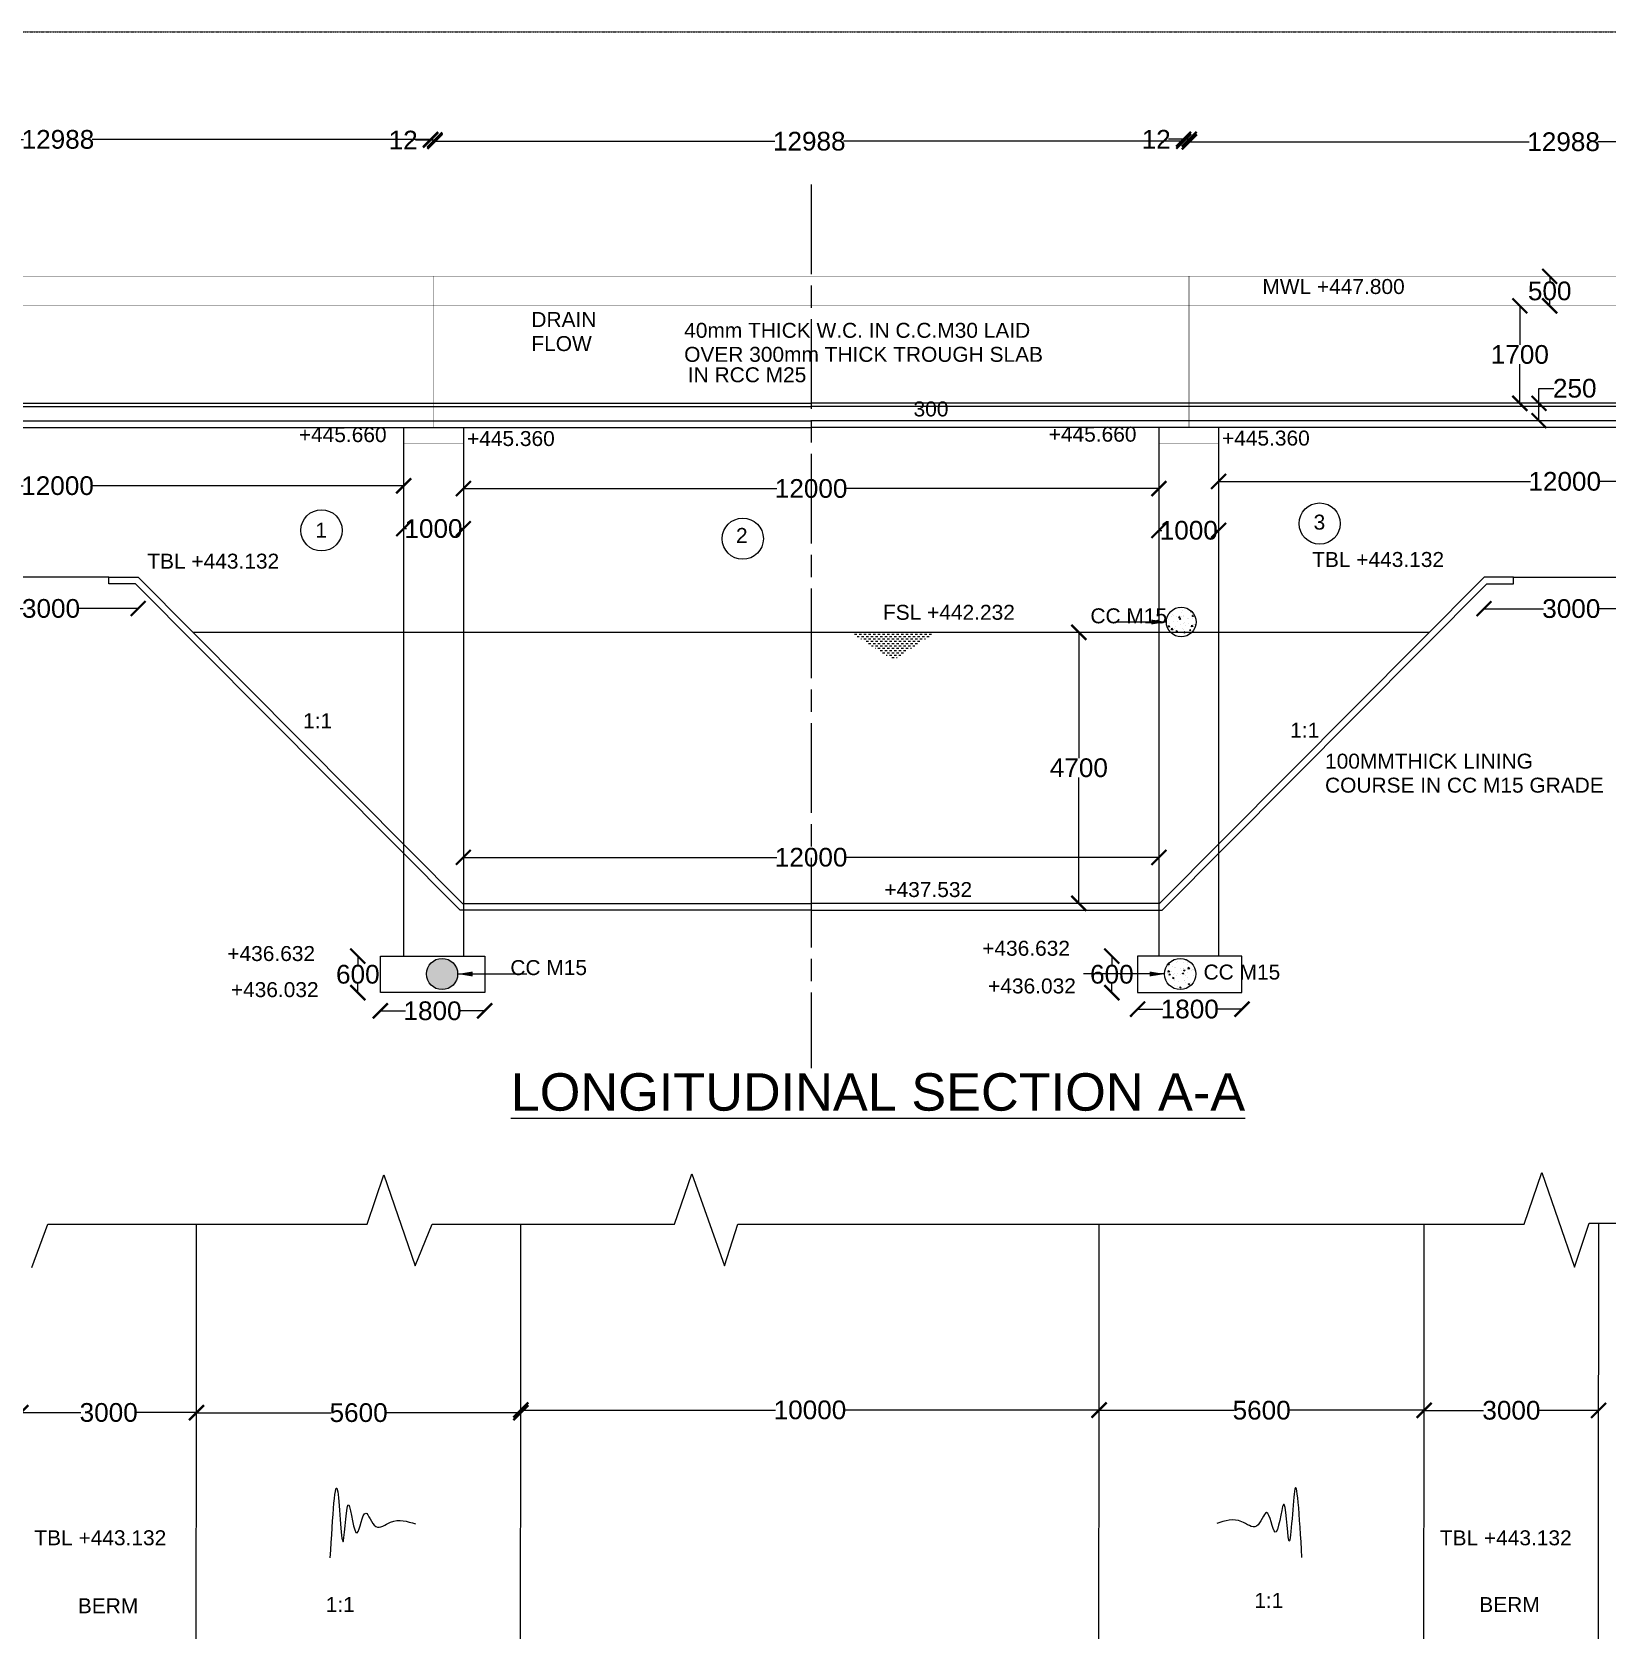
# Model space of a CAD drawing. Header units: millimetres. Extents: x 60706 to 78727, y 12317 to 23622.
# Drawn here: x 65589 to 69800, y 19351 to 23622 of the extents above; entities that cross this region are included whole.
import ezdxf

# ---------------------------------------------------------------- set-up
doc = ezdxf.new("R2010")
doc.units = ezdxf.units.MM
doc.header["$MEASUREMENT"] = 0
for name, pattern in [('ACAD_ISO03W100', [30, 12, -18]), ('ACAD_ISO08W100', [36, 24, -3, 6, -3]), ('HIDDENX2', [0.75, 0.5, -0.25])]:
    doc.linetypes.add(name, pattern=pattern)
doc.layers.add('DRAWING', color=7, linetype='Continuous')
doc.layers.get('0').off()
doc.styles.get("Standard").update_dxf_attribs({"font": 'ARIAL_1.TTF'})
doc.dimstyles.get("Standard").update_dxf_attribs({"dimtxt": 50, "dimasz": 40, "dimexe": 0.18, "dimexo": 0.0625, "dimgap": 0.09, "dimtad": 0, "dimtih": 1, "dimtoh": 1, "dimdec": 0, "dimzin": 0, "dimdsep": 46, "dimtxsty": 'Standard', "dimblk": 'ARCHTICK', "dimcen": 0.05, "dimse1": 1, "dimse2": 1, "dimadec": 0, "dimazin": 0, "dimtfac": 1, "dimtdec": 0, "dimtofl": 0, "dimtmove": 0, "dimatfit": 3, "dimfxl": 0, "dimtolj": 1, "dimtzin": 0, "dimarcsym": 0})

# ---------------------------------------------------------------- blocks, each defined once
blk = doc.blocks.new('_ArchTick')
at = {"color": 0, "linetype": 'ByBlock', "const_width": 0.15}
blk.add_lwpolyline([(-0.5, -0.5), (0.5, 0.5)], dxfattribs=at)
blk = doc.blocks.new('*D337')
at = {"layer": 'Defpoints', "color": 0}
for p in [(64731.8, 22404.1), (66582.3, 22408.9), (66582.3, 22404.1)]:
    blk.add_point(p, dxfattribs=at)
at = {"layer": 'DRAWING', "color": 0, "lineweight": -2}
for p, q in [((64731.8, 22408.9), (65565.3, 22408.9)), ((66582.3, 22408.9), (65748.8, 22408.9))]:
    blk.add_line(p, q, dxfattribs=at)
at = {"layer": 'DRAWING', "color": 0, "lineweight": -2, "xscale": 40, "yscale": 40, "zscale": 40, "rotation": 180}
blk.add_blockref('_ArchTick', (64731.8, 22408.9), dxfattribs=at)
at = {"layer": 'DRAWING', "color": 0, "lineweight": -2, "xscale": 40, "yscale": 40, "zscale": 40}
blk.add_blockref('_ArchTick', (66582.3, 22408.9), dxfattribs=at)
at = {"layer": 'DRAWING', "color": 0, "insert": (65657, 22408.9), "char_height": 50, "attachment_point": 5}
blk.add_mtext('\\A1;12000', dxfattribs=at)
blk = doc.blocks.new('*D338')
at = {"layer": 'Defpoints', "color": 0}
for p in [(65406.3, 22164.7), (65872.6, 22164.7), (65872.6, 22080.8)]:
    blk.add_point(p, dxfattribs=at)
at = {"layer": 'DRAWING', "color": 0, "lineweight": -2}
for p, q in [((65406.3, 22080.8), (65564.8, 22080.8)), ((65872.6, 22080.8), (65714.1, 22080.8))]:
    blk.add_line(p, q, dxfattribs=at)
at = {"layer": 'DRAWING', "color": 0, "lineweight": -2, "xscale": 40, "yscale": 40, "zscale": 40, "rotation": 180}
blk.add_blockref('_ArchTick', (65406.3, 22080.8), dxfattribs=at)
at = {"layer": 'DRAWING', "color": 0, "lineweight": -2, "xscale": 40, "yscale": 40, "zscale": 40}
blk.add_blockref('_ArchTick', (65872.6, 22080.8), dxfattribs=at)
at = {"layer": 'DRAWING', "color": 0, "insert": (65639.5, 22080.8), "char_height": 50, "attachment_point": 5}
blk.add_mtext('\\A1;3000', dxfattribs=at)
blk = doc.blocks.new('*D339')
at = {"layer": 'Defpoints', "color": 0}
for p in [(66582.3, 22294.3), (66741.9, 22294.3), (66741.9, 22294.3)]:
    blk.add_point(p, dxfattribs=at)
at = {"layer": 'DRAWING', "color": 0, "lineweight": -2}
for p, q in [((66582.3, 22294.3), (66589.8, 22294.3)), ((66741.9, 22294.3), (66734.4, 22294.3))]:
    blk.add_line(p, q, dxfattribs=at)
at = {"layer": 'DRAWING', "color": 0, "lineweight": -2, "xscale": 40, "yscale": 40, "zscale": 40, "rotation": 180}
blk.add_blockref('_ArchTick', (66582.3, 22294.3), dxfattribs=at)
at = {"layer": 'DRAWING', "color": 0, "lineweight": -2, "xscale": 40, "yscale": 40, "zscale": 40}
blk.add_blockref('_ArchTick', (66741.9, 22294.3), dxfattribs=at)
at = {"layer": 'DRAWING', "color": 0, "insert": (66662.1, 22294.3), "char_height": 50, "attachment_point": 5}
blk.add_mtext('\\A1;1000', dxfattribs=at)
blk = doc.blocks.new('*D340')
at = {"layer": 'Defpoints', "color": 0}
for p in [(66520, 21054.2), (66799, 21054.2), (66799, 21005.4)]:
    blk.add_point(p, dxfattribs=at)
at = {"layer": 'DRAWING', "color": 0, "lineweight": -2}
for p, q in [((66520, 21005.4), (66587.2, 21005.4)), ((66799, 21005.4), (66731.8, 21005.4))]:
    blk.add_line(p, q, dxfattribs=at)
at = {"layer": 'DRAWING', "color": 0, "lineweight": -2, "xscale": 40, "yscale": 40, "zscale": 40, "rotation": 180}
blk.add_blockref('_ArchTick', (66520, 21005.4), dxfattribs=at)
at = {"layer": 'DRAWING', "color": 0, "lineweight": -2, "xscale": 40, "yscale": 40, "zscale": 40}
blk.add_blockref('_ArchTick', (66799, 21005.4), dxfattribs=at)
at = {"layer": 'DRAWING', "color": 0, "insert": (66659.5, 21005.4), "char_height": 50, "attachment_point": 5}
blk.add_mtext('\\A1;1800', dxfattribs=at)
blk = doc.blocks.new('*D341')
at = {"layer": 'Defpoints', "color": 0}
for p in [(66459.8, 21151.8), (66520, 21151.8), (66520, 21054.2)]:
    blk.add_point(p, dxfattribs=at)
at = {"layer": 'DRAWING', "color": 0, "lineweight": -2}
for p, q in [((66459.8, 21151.8), (66459.8, 21128.6)), ((66459.8, 21054.2), (66459.8, 21077.4))]:
    blk.add_line(p, q, dxfattribs=at)
at = {"layer": 'DRAWING', "color": 0, "lineweight": -2, "xscale": 40, "yscale": 40, "zscale": 40}
for p, rotation in [((66459.8, 21151.8), 90), ((66459.8, 21054.2), 270)]:
    blk.add_blockref('_ArchTick', p, dxfattribs=dict(at, rotation=rotation))
at = {"layer": 'DRAWING', "color": 0, "insert": (66459.8, 21103), "char_height": 50, "attachment_point": 5}
blk.add_mtext('\\A1;600', dxfattribs=at)
blk = doc.blocks.new('*D342')
at = {"layer": 'Defpoints', "color": 0}
for p in [(66741.9, 21406.3), (68601.6, 21415.8), (68601.6, 21406.3)]:
    blk.add_point(p, dxfattribs=at)
at = {"layer": 'DRAWING', "color": 0, "lineweight": -2}
for p, q in [((66741.9, 21415.8), (67580, 21415.8)), ((68601.6, 21415.8), (67763.5, 21415.8))]:
    blk.add_line(p, q, dxfattribs=at)
at = {"layer": 'DRAWING', "color": 0, "lineweight": -2, "xscale": 40, "yscale": 40, "zscale": 40, "rotation": 180}
blk.add_blockref('_ArchTick', (66741.9, 21415.8), dxfattribs=at)
at = {"layer": 'DRAWING', "color": 0, "lineweight": -2, "xscale": 40, "yscale": 40, "zscale": 40}
blk.add_blockref('_ArchTick', (68601.6, 21415.8), dxfattribs=at)
at = {"layer": 'DRAWING', "color": 0, "insert": (67671.7, 21415.8), "char_height": 50, "attachment_point": 5}
blk.add_mtext('\\A1;12000', dxfattribs=at)
blk = doc.blocks.new('*D343')
at = {"layer": 'Defpoints', "color": 0}
for p in [(68385.1, 22017.2), (68385.1, 21292.8), (68387.5, 21292.8)]:
    blk.add_point(p, dxfattribs=at)
at = {"layer": 'DRAWING', "color": 0, "lineweight": -2}
for p, q in [((68387.5, 22017.2), (68387.5, 21680.7)), ((68387.5, 21292.8), (68387.5, 21629.4))]:
    blk.add_line(p, q, dxfattribs=at)
at = {"layer": 'DRAWING', "color": 0, "lineweight": -2, "xscale": 40, "yscale": 40, "zscale": 40}
for p, rotation in [((68387.5, 22017.2), 90), ((68387.5, 21292.8), 270)]:
    blk.add_blockref('_ArchTick', p, dxfattribs=dict(at, rotation=rotation))
at = {"layer": 'DRAWING', "color": 0, "insert": (68387.5, 21655), "char_height": 50, "attachment_point": 5}
blk.add_mtext('\\A1;4700', dxfattribs=at)
blk = doc.blocks.new('*D344')
at = {"layer": 'Defpoints', "color": 0}
for p in [(68475.7, 21151.8), (68544.5, 21151.8), (68544.5, 21054.2)]:
    blk.add_point(p, dxfattribs=at)
at = {"layer": 'DRAWING', "color": 0, "lineweight": -2}
for p, q in [((68475.7, 21151.8), (68475.7, 21128.6)), ((68475.7, 21054.2), (68475.7, 21077.4))]:
    blk.add_line(p, q, dxfattribs=at)
at = {"layer": 'DRAWING', "color": 0, "lineweight": -2, "xscale": 40, "yscale": 40, "zscale": 40}
for p, rotation in [((68475.7, 21151.8), 90), ((68475.7, 21054.2), 270)]:
    blk.add_blockref('_ArchTick', p, dxfattribs=dict(at, rotation=rotation))
at = {"layer": 'DRAWING', "color": 0, "insert": (68475.7, 21103), "char_height": 50, "attachment_point": 5}
blk.add_mtext('\\A1;600', dxfattribs=at)
blk = doc.blocks.new('*D345')
at = {"layer": 'Defpoints', "color": 0}
for p in [(68544.5, 21054.2), (68823.5, 21054.2), (68823.5, 21010)]:
    blk.add_point(p, dxfattribs=at)
at = {"layer": 'DRAWING', "color": 0, "lineweight": -2}
for p, q in [((68544.5, 21010), (68611.7, 21010)), ((68823.5, 21010), (68756.3, 21010))]:
    blk.add_line(p, q, dxfattribs=at)
at = {"layer": 'DRAWING', "color": 0, "lineweight": -2, "xscale": 40, "yscale": 40, "zscale": 40, "rotation": 180}
blk.add_blockref('_ArchTick', (68544.5, 21010), dxfattribs=at)
at = {"layer": 'DRAWING', "color": 0, "lineweight": -2, "xscale": 40, "yscale": 40, "zscale": 40}
blk.add_blockref('_ArchTick', (68823.5, 21010), dxfattribs=at)
at = {"layer": 'DRAWING', "color": 0, "insert": (68684, 21010), "char_height": 50, "attachment_point": 5}
blk.add_mtext('\\A1;1800', dxfattribs=at)
blk = doc.blocks.new('*D346')
at = {"layer": 'Defpoints', "color": 0}
for p in [(66741.9, 22405.8), (68601.6, 22405.8), (68601.6, 22401.4)]:
    blk.add_point(p, dxfattribs=at)
at = {"layer": 'DRAWING', "color": 0, "lineweight": -2}
for p, q in [((66741.9, 22401.4), (67580, 22401.4)), ((68601.6, 22401.4), (67763.5, 22401.4))]:
    blk.add_line(p, q, dxfattribs=at)
at = {"layer": 'DRAWING', "color": 0, "lineweight": -2, "xscale": 40, "yscale": 40, "zscale": 40, "rotation": 180}
blk.add_blockref('_ArchTick', (66741.9, 22401.4), dxfattribs=at)
at = {"layer": 'DRAWING', "color": 0, "lineweight": -2, "xscale": 40, "yscale": 40, "zscale": 40}
blk.add_blockref('_ArchTick', (68601.6, 22401.4), dxfattribs=at)
at = {"layer": 'DRAWING', "color": 0, "insert": (67671.7, 22401.4), "char_height": 50, "attachment_point": 5}
blk.add_mtext('\\A1;12000', dxfattribs=at)
blk = doc.blocks.new('*D347')
at = {"layer": 'Defpoints', "color": 0}
for p in [(68601.6, 22289.7), (68761.2, 22289.7), (68761.2, 22289.7)]:
    blk.add_point(p, dxfattribs=at)
at = {"layer": 'DRAWING', "color": 0, "lineweight": -2}
for p, q in [((68601.6, 22289.7), (68609.1, 22289.7)), ((68761.2, 22289.7), (68753.7, 22289.7))]:
    blk.add_line(p, q, dxfattribs=at)
at = {"layer": 'DRAWING', "color": 0, "lineweight": -2, "xscale": 40, "yscale": 40, "zscale": 40, "rotation": 180}
blk.add_blockref('_ArchTick', (68601.6, 22289.7), dxfattribs=at)
at = {"layer": 'DRAWING', "color": 0, "lineweight": -2, "xscale": 40, "yscale": 40, "zscale": 40}
blk.add_blockref('_ArchTick', (68761.2, 22289.7), dxfattribs=at)
at = {"layer": 'DRAWING', "color": 0, "insert": (68681.4, 22289.7), "char_height": 50, "attachment_point": 5}
blk.add_mtext('\\A1;1000', dxfattribs=at)
blk = doc.blocks.new('*D348')
at = {"layer": 'Defpoints', "color": 0}
for p in [(68761.2, 22412.3), (70611.6, 22420.5), (70611.6, 22412.3)]:
    blk.add_point(p, dxfattribs=at)
at = {"layer": 'DRAWING', "color": 0, "lineweight": -2}
for p, q in [((68761.2, 22420.5), (69594.7, 22420.5)), ((70611.6, 22420.5), (69778.2, 22420.5))]:
    blk.add_line(p, q, dxfattribs=at)
at = {"layer": 'DRAWING', "color": 0, "lineweight": -2, "xscale": 40, "yscale": 40, "zscale": 40, "rotation": 180}
blk.add_blockref('_ArchTick', (68761.2, 22420.5), dxfattribs=at)
at = {"layer": 'DRAWING', "color": 0, "lineweight": -2, "xscale": 40, "yscale": 40, "zscale": 40}
blk.add_blockref('_ArchTick', (70611.6, 22420.5), dxfattribs=at)
at = {"layer": 'DRAWING', "color": 0, "insert": (69686.4, 22420.5), "char_height": 50, "attachment_point": 5}
blk.add_mtext('\\A1;12000', dxfattribs=at)
blk = doc.blocks.new('*D349')
at = {"layer": 'Defpoints', "color": 0}
for p in [(69470.8, 22164.7), (69937.2, 22164.7), (69937.2, 22080.4)]:
    blk.add_point(p, dxfattribs=at)
at = {"layer": 'DRAWING', "color": 0, "lineweight": -2}
for p, q in [((69470.8, 22080.4), (69629.4, 22080.4)), ((69937.2, 22080.4), (69778.7, 22080.4))]:
    blk.add_line(p, q, dxfattribs=at)
at = {"layer": 'DRAWING', "color": 0, "lineweight": -2, "xscale": 40, "yscale": 40, "zscale": 40, "rotation": 180}
blk.add_blockref('_ArchTick', (69470.8, 22080.4), dxfattribs=at)
at = {"layer": 'DRAWING', "color": 0, "lineweight": -2, "xscale": 40, "yscale": 40, "zscale": 40}
blk.add_blockref('_ArchTick', (69937.2, 22080.4), dxfattribs=at)
at = {"layer": 'DRAWING', "color": 0, "insert": (69704, 22080.4), "char_height": 50, "attachment_point": 5}
blk.add_mtext('\\A1;3000', dxfattribs=at)
blk = doc.blocks.new('*D350')
at = {"layer": 'Defpoints', "color": 0}
for p in [(69617.7, 22629.3), (69617.7, 22629.3), (69617.7, 22582.9)]:
    blk.add_point(p, dxfattribs=at)
at = {"layer": 'DRAWING', "color": 0, "lineweight": -2}
for p, q in [((69617.7, 22629.3), (69617.7, 22669.3)), ((69617.7, 22669.3), (69657.7, 22669.3)), ((69617.7, 22582.9), (69617.7, 22629.3))]:
    blk.add_line(p, q, dxfattribs=at)
at = {"layer": 'DRAWING', "color": 0, "lineweight": -2, "xscale": 40, "yscale": 40, "zscale": 40}
for p, rotation in [((69617.7, 22629.3), 90), ((69617.7, 22582.9), 270)]:
    blk.add_blockref('_ArchTick', p, dxfattribs=dict(at, rotation=rotation))
at = {"layer": 'DRAWING', "color": 0, "insert": (69713.3, 22669.3), "char_height": 50, "attachment_point": 5}
blk.add_mtext('\\A1;250', dxfattribs=at)
blk = doc.blocks.new('*D351')
at = {"layer": 'Defpoints', "color": 0}
for p in [(69566.5, 22889.9), (69575.6, 22889.9), (69584.7, 22629.3)]:
    blk.add_point(p, dxfattribs=at)
at = {"layer": 'DRAWING', "color": 0, "lineweight": -2}
for p, q in [((69566.5, 22889.9), (69566.5, 22785.2)), ((69566.5, 22629.3), (69566.5, 22734))]:
    blk.add_line(p, q, dxfattribs=at)
at = {"layer": 'DRAWING', "color": 0, "lineweight": -2, "xscale": 40, "yscale": 40, "zscale": 40}
for p, rotation in [((69566.5, 22889.9), 90), ((69566.5, 22629.3), 270)]:
    blk.add_blockref('_ArchTick', p, dxfattribs=dict(at, rotation=rotation))
at = {"layer": 'DRAWING', "color": 0, "insert": (69566.5, 22759.6), "char_height": 50, "attachment_point": 5}
blk.add_mtext('\\A1;1700', dxfattribs=at)
blk = doc.blocks.new('*D352')
at = {"layer": 'Defpoints', "color": 0}
for p in [(69575.6, 22968.8), (69646.3, 22968.8), (69575.6, 22889.9)]:
    blk.add_point(p, dxfattribs=at)
at = {"layer": 'DRAWING', "color": 0, "lineweight": -2}
for p, q in [((69646.3, 22968.8), (69646.3, 22955)), ((69646.3, 22889.9), (69646.3, 22903.7))]:
    blk.add_line(p, q, dxfattribs=at)
at = {"layer": 'DRAWING', "color": 0, "lineweight": -2, "xscale": 40, "yscale": 40, "zscale": 40}
for p, rotation in [((69646.3, 22968.8), 90), ((69646.3, 22889.9), 270)]:
    blk.add_blockref('_ArchTick', p, dxfattribs=dict(at, rotation=rotation))
at = {"layer": 'DRAWING', "color": 0, "insert": (69646.3, 22929.4), "char_height": 50, "attachment_point": 5}
blk.add_mtext('\\A1;500', dxfattribs=at)
blk = doc.blocks.new('*D372')
at = {"layer": 'Defpoints', "color": 0}
for p in [(68682.7, 23334.4), (68682.7, 23328.2), (70684.2, 23334.4)]:
    blk.add_point(p, dxfattribs=at)
at = {"layer": 'DRAWING', "color": 0, "lineweight": -2}
for p, q in [((68682.7, 23328.2), (69591.6, 23328.2)), ((70684.2, 23328.2), (69775.3, 23328.2))]:
    blk.add_line(p, q, dxfattribs=at)
at = {"layer": 'DRAWING', "color": 0, "lineweight": -2, "xscale": 40, "yscale": 40, "zscale": 40, "rotation": 180}
blk.add_blockref('_ArchTick', (68682.7, 23328.2), dxfattribs=at)
at = {"layer": 'DRAWING', "color": 0, "lineweight": -2, "xscale": 40, "yscale": 40, "zscale": 40}
blk.add_blockref('_ArchTick', (70684.2, 23328.2), dxfattribs=at)
at = {"layer": 'DRAWING', "color": 0, "insert": (69683.4, 23328.2), "char_height": 50, "attachment_point": 5}
blk.add_mtext('\\A1;12988', dxfattribs=at)
blk = doc.blocks.new('*D373')
at = {"layer": 'Defpoints', "color": 0}
for p in [(68667.6, 23335), (68667.6, 23334.4), (68682.7, 23334.4)]:
    blk.add_point(p, dxfattribs=at)
at = {"layer": 'DRAWING', "color": 0, "lineweight": -2}
for p, q in [((68667.6, 23335), (68627.6, 23335)), ((68682.7, 23335), (68667.6, 23335))]:
    blk.add_line(p, q, dxfattribs=at)
at = {"layer": 'DRAWING', "color": 0, "lineweight": -2, "xscale": 40, "yscale": 40, "zscale": 40, "rotation": 180}
blk.add_blockref('_ArchTick', (68667.6, 23335), dxfattribs=at)
at = {"layer": 'DRAWING', "color": 0, "lineweight": -2, "xscale": 40, "yscale": 40, "zscale": 40}
blk.add_blockref('_ArchTick', (68682.7, 23335), dxfattribs=at)
at = {"layer": 'DRAWING', "color": 0, "insert": (68594.3, 23335), "char_height": 50, "attachment_point": 5}
blk.add_mtext('\\A1;12', dxfattribs=at)
blk = doc.blocks.new('*D374')
at = {"layer": 'Defpoints', "color": 0}
for p in [(66665.7, 23334.4), (66665.7, 23329.6), (68667.6, 23334.4)]:
    blk.add_point(p, dxfattribs=at)
at = {"layer": 'DRAWING', "color": 0, "lineweight": -2}
for p, q in [((66665.7, 23329.6), (67574.8, 23329.6)), ((68667.6, 23329.6), (67758.5, 23329.6))]:
    blk.add_line(p, q, dxfattribs=at)
at = {"layer": 'DRAWING', "color": 0, "lineweight": -2, "xscale": 40, "yscale": 40, "zscale": 40, "rotation": 180}
blk.add_blockref('_ArchTick', (66665.7, 23329.6), dxfattribs=at)
at = {"layer": 'DRAWING', "color": 0, "lineweight": -2, "xscale": 40, "yscale": 40, "zscale": 40}
blk.add_blockref('_ArchTick', (68667.6, 23329.6), dxfattribs=at)
at = {"layer": 'DRAWING', "color": 0, "insert": (67666.7, 23329.6), "char_height": 50, "attachment_point": 5}
blk.add_mtext('\\A1;12988', dxfattribs=at)
blk = doc.blocks.new('*D375')
at = {"layer": 'Defpoints', "color": 0}
for p in [(66654.2, 23332.9), (66654.2, 23329.6), (66665.7, 23329.6)]:
    blk.add_point(p, dxfattribs=at)
at = {"layer": 'DRAWING', "color": 0, "lineweight": -2}
for p, q in [((66654.2, 23332.9), (66614.2, 23332.9)), ((66665.7, 23332.9), (66654.2, 23332.9))]:
    blk.add_line(p, q, dxfattribs=at)
at = {"layer": 'DRAWING', "color": 0, "lineweight": -2, "xscale": 40, "yscale": 40, "zscale": 40, "rotation": 180}
blk.add_blockref('_ArchTick', (66654.2, 23332.9), dxfattribs=at)
at = {"layer": 'DRAWING', "color": 0, "lineweight": -2, "xscale": 40, "yscale": 40, "zscale": 40}
blk.add_blockref('_ArchTick', (66665.7, 23332.9), dxfattribs=at)
at = {"layer": 'DRAWING', "color": 0, "insert": (66581, 23332.9), "char_height": 50, "attachment_point": 5}
blk.add_mtext('\\A1;12', dxfattribs=at)
blk = doc.blocks.new('*D376')
at = {"layer": 'Defpoints', "color": 0}
for p in [(64661.8, 23334.5), (64661.8, 23329.5), (66654.2, 23332.9)]:
    blk.add_point(p, dxfattribs=at)
at = {"layer": 'DRAWING', "color": 0, "lineweight": -2}
for p, q in [((64661.8, 23334.5), (65566.2, 23334.5)), ((66654.2, 23334.5), (65749.9, 23334.5))]:
    blk.add_line(p, q, dxfattribs=at)
at = {"layer": 'DRAWING', "color": 0, "lineweight": -2, "xscale": 40, "yscale": 40, "zscale": 40, "rotation": 180}
blk.add_blockref('_ArchTick', (64661.8, 23334.5), dxfattribs=at)
at = {"layer": 'DRAWING', "color": 0, "lineweight": -2, "xscale": 40, "yscale": 40, "zscale": 40}
blk.add_blockref('_ArchTick', (66654.2, 23334.5), dxfattribs=at)
at = {"layer": 'DRAWING', "color": 0, "insert": (65658, 23334.5), "char_height": 50, "attachment_point": 5}
blk.add_mtext('\\A1;12988', dxfattribs=at)
blk = doc.blocks.new('*D380')
at = {"layer": 'Defpoints', "color": 0}
for p in [(65559.1, 19932.1), (66028.2, 19931.8), (66028.2, 19931.8)]:
    blk.add_point(p, dxfattribs=at)
at = {"layer": 'DRAWING', "color": 0, "lineweight": -2}
for p, q in [((65559.1, 19931.8), (65719, 19931.8)), ((66028.2, 19931.8), (65868.3, 19931.8))]:
    blk.add_line(p, q, dxfattribs=at)
at = {"layer": 'DRAWING', "color": 0, "lineweight": -2, "xscale": 40, "yscale": 40, "zscale": 40, "rotation": 180}
blk.add_blockref('_ArchTick', (65559.1, 19931.8), dxfattribs=at)
at = {"layer": 'DRAWING', "color": 0, "lineweight": -2, "xscale": 40, "yscale": 40, "zscale": 40}
blk.add_blockref('_ArchTick', (66028.2, 19931.8), dxfattribs=at)
at = {"layer": 'DRAWING', "color": 0, "insert": (65793.7, 19931.8), "char_height": 50, "attachment_point": 5}
blk.add_mtext('\\A1;3000', dxfattribs=at)
blk = doc.blocks.new('*D381')
at = {"layer": 'Defpoints', "color": 0}
for p in [(66028.2, 19931.8), (66895.5, 19931.3), (66895.5, 19931.3)]:
    blk.add_point(p, dxfattribs=at)
at = {"layer": 'DRAWING', "color": 0, "lineweight": -2}
for p, q in [((66028.2, 19931.3), (66387.2, 19931.3)), ((66895.5, 19931.3), (66536.5, 19931.3))]:
    blk.add_line(p, q, dxfattribs=at)
at = {"layer": 'DRAWING', "color": 0, "lineweight": -2, "xscale": 40, "yscale": 40, "zscale": 40, "rotation": 180}
blk.add_blockref('_ArchTick', (66028.2, 19931.3), dxfattribs=at)
at = {"layer": 'DRAWING', "color": 0, "lineweight": -2, "xscale": 40, "yscale": 40, "zscale": 40}
blk.add_blockref('_ArchTick', (66895.5, 19931.3), dxfattribs=at)
at = {"layer": 'DRAWING', "color": 0, "insert": (66461.9, 19931.3), "char_height": 50, "attachment_point": 5}
blk.add_mtext('\\A1;5600', dxfattribs=at)
blk = doc.blocks.new('*D382')
at = {"layer": 'Defpoints', "color": 0}
for p in [(66895.5, 19931.3), (68441.6, 19938.6), (68441.6, 19930.4)]:
    blk.add_point(p, dxfattribs=at)
at = {"layer": 'DRAWING', "color": 0, "lineweight": -2}
for p, q in [((66895.5, 19938.6), (67576.8, 19938.6)), ((68441.6, 19938.6), (67760.3, 19938.6))]:
    blk.add_line(p, q, dxfattribs=at)
at = {"layer": 'DRAWING', "color": 0, "lineweight": -2, "xscale": 40, "yscale": 40, "zscale": 40, "rotation": 180}
blk.add_blockref('_ArchTick', (66895.5, 19938.6), dxfattribs=at)
at = {"layer": 'DRAWING', "color": 0, "lineweight": -2, "xscale": 40, "yscale": 40, "zscale": 40}
blk.add_blockref('_ArchTick', (68441.6, 19938.6), dxfattribs=at)
at = {"layer": 'DRAWING', "color": 0, "insert": (67668.6, 19938.6), "char_height": 50, "attachment_point": 5}
blk.add_mtext('\\A1;10000', dxfattribs=at)
blk = doc.blocks.new('*D383')
at = {"layer": 'Defpoints', "color": 0}
for p in [(68441.6, 19938.3), (69310.8, 19937.8), (69310.8, 19937.8)]:
    blk.add_point(p, dxfattribs=at)
at = {"layer": 'DRAWING', "color": 0, "lineweight": -2}
for p, q in [((68441.6, 19937.8), (68801.5, 19937.8)), ((69310.8, 19937.8), (68950.9, 19937.8))]:
    blk.add_line(p, q, dxfattribs=at)
at = {"layer": 'DRAWING', "color": 0, "lineweight": -2, "xscale": 40, "yscale": 40, "zscale": 40, "rotation": 180}
blk.add_blockref('_ArchTick', (68441.6, 19937.8), dxfattribs=at)
at = {"layer": 'DRAWING', "color": 0, "lineweight": -2, "xscale": 40, "yscale": 40, "zscale": 40}
blk.add_blockref('_ArchTick', (69310.8, 19937.8), dxfattribs=at)
at = {"layer": 'DRAWING', "color": 0, "insert": (68876.2, 19937.8), "char_height": 50, "attachment_point": 5}
blk.add_mtext('\\A1;5600', dxfattribs=at)
blk = doc.blocks.new('*D384')
at = {"layer": 'Defpoints', "color": 0}
for p in [(69310.8, 19937.8), (69777, 19937.6), (69777, 19937.6)]:
    blk.add_point(p, dxfattribs=at)
at = {"layer": 'DRAWING', "color": 0, "lineweight": -2}
for p, q in [((69310.8, 19937.6), (69469.3, 19937.6)), ((69777, 19937.6), (69618.6, 19937.6))]:
    blk.add_line(p, q, dxfattribs=at)
at = {"layer": 'DRAWING', "color": 0, "lineweight": -2, "xscale": 40, "yscale": 40, "zscale": 40, "rotation": 180}
blk.add_blockref('_ArchTick', (69310.8, 19937.6), dxfattribs=at)
at = {"layer": 'DRAWING', "color": 0, "lineweight": -2, "xscale": 40, "yscale": 40, "zscale": 40}
blk.add_blockref('_ArchTick', (69777, 19937.6), dxfattribs=at)
at = {"layer": 'DRAWING', "color": 0, "insert": (69543.9, 19937.6), "char_height": 50, "attachment_point": 5}
blk.add_mtext('\\A1;3000', dxfattribs=at)

msp = doc.modelspace()

# ---------------------------------------------------------------- hatches: boundary and pattern name
at = {"layer": 'DRAWING'}
h = msp.add_hatch(dxfattribs=at)
h.set_pattern_fill('AR-CONC', color=256, scale=5, style=0)
h.set_pattern_definition([(50, (0, 0), (35.863009, -3.137607), [3.75, -41.25]), (355, (0, 0), (-6.937567, 37.609607), [3, -33]), (100.4514, (2.99, -0.26), (28.925469, 34.471977), [3.18701, -35.057106]), (46.1842, (0, 10), (53.362052, -8.27595), [5.625, -61.875]), (96.6356, (4.447, 9.31), (46.733135, 48.705894), [4.780514, -52.58565]), (351.1842, (0, 10), (46.733097, 48.70593), [4.5, -49.5]), (21, (5, 7.5), (29.845353, -20.130945), [3.75, -41.25]), (326, (5, 7.5), (12.165767, 36.257502), [3, -33]), (71.4514, (7.487, 5.822), (42.011131, 16.126525), [3.18701, -35.057106]), (37.5, (0, 0), (0.6079928, 16.6446927), [0, -32.6, 0, -33.5, 0, -33.125]), (7.5, (0, 0), (13.153477, 19.7205856), [0, -19.1, 0, -31.85, 0, -12.625]), (327.5, (-11.15, 0), (26.6911218, -1.1277436), [0, -12.5, 0, -39, 0, -51.75]), (317.5, (-16.15, 0), (29.1593085, 5.005249), [0, -16.25, 0, -25.9, 0, -36.75])])
h.paths.add_polyline_path([(64592.9, 22405.2, 1), (64692.4, 22405.2, 1)])
h.paths.add_polyline_path([(64636.9, 22014.3, 1), (64557.5, 22014.3, 1)])
h.paths.add_polyline_path([(66726.6, 21104, 1), (66643.3, 21104, 1)])
h = msp.add_hatch(dxfattribs=at)
h.set_pattern_fill('DASH', color=256, scale=50, style=0)
h.paths.add_polyline_path([(68004.1, 22017.3), (67777.6, 22017.3), (67886, 21947.4), (67897.8, 21947.4)])

# ---------------------------------------------------------------- linework, layer by layer
for p, q in [((68625.9, 22051.8), (68625.9, 22051.8)), ((68630, 22042), (68630, 22042)), ((68636.4, 22058.5), (68636.4, 22058.5)), ((68637, 22065.7), (68637, 22065.7)), ((68640.3, 22078.4), (68640.3, 22078.4)), ((68640.9, 22061.8), (68640.9, 22061.8)), ((68641.5, 22045.1), (68641.5, 22045.1)), ((68646.6, 22081.3), (68645.1, 22081.1)), ((68646.6, 22081.3), (68646.3, 22081.6)), ((68649.1, 22059.5), (68649.1, 22059.5)), ((68650.1, 22046), (68650.1, 22046)), ((68652.6, 22053), (68652.6, 22053)), ((68655.2, 22056.4), (68655.8, 22059.5)), ((68658.2, 22056.7), (68655.2, 22056.4)), ((68655.3, 22081.3), (68655.3, 22081.3)), ((68658.2, 22056.7), (68655.8, 22059.5)), ((68655.9, 22063.2), (68655.9, 22063.2)), ((68660.5, 22053.1), (68657, 22054.5)), ((68658, 22051.4), (68657, 22054.4)), ((68660.5, 22053.1), (68658.1, 22051.4)), ((68661.1, 22070.5), (68661.1, 22070.5)), ((68663.1, 22059.7), (68663.1, 22059.7)), ((68665.9, 22074.9), (68665.9, 22074.9)), ((68666.5, 22058.3), (68666.5, 22058.3)), ((68667.1, 22041.6), (68667.1, 22041.6)), ((68668.4, 22061.5), (68668.4, 22061.5)), ((68669.1, 22043.5), (68669.1, 22043.5)), ((68678.3, 22054.5), (68678.3, 22054.5)), ((68679.3, 22054.1), (68679.3, 22054.1)), ((68681.6, 22041.8), (68681.6, 22041.8)), ((68687.7, 22074.3), (68686.9, 22074.6)), ((68687.9, 22071.5), (68686.9, 22074.5)), ((68689.4, 22072.6), (68687.9, 22071.6)), ((68689.8, 22060.8), (68689.8, 22060.8)), ((68690.3, 22065.5), (68690.3, 22065.5)), ((68691.1, 22059.5), (68691.7, 22062.6)), ((68694.1, 22059.8), (68691.1, 22059.6)), ((68694.1, 22059.8), (68691.7, 22062.7)), ((68692.5, 22054.5), (68692.5, 22054.5)), ((68630.7, 22033), (68627.2, 22034.3)), ((68628.2, 22031.3), (68627.2, 22034.3)), ((68630.7, 22033), (68628.2, 22031.3)), ((68631.7, 22030.4), (68631.7, 22030.4)), ((68635.5, 22023.6), (68636, 22028.4)), ((68639.9, 22024.3), (68635.5, 22023.7)), ((68639.9, 22024.3), (68636, 22028.4)), ((68642.1, 22028.5), (68642.1, 22028.5)), ((68642.7, 22011.9), (68642.7, 22011.9)), ((68644.9, 22010.7), (68644.9, 22010.7)), ((68646.4, 22033.1), (68646.4, 22033.1)), ((68648.3, 22018.8), (68648.9, 22021.9)), ((68651.3, 22019.1), (68648.3, 22018.8)), ((68651.3, 22019.1), (68648.9, 22021.9)), ((68656.1, 22007.6), (68656.1, 22007.6)), ((68659.2, 22037), (68659.2, 22037)), ((68661.3, 22007.2), (68661.3, 22007.2)), ((68663.3, 22026.2), (68663.3, 22026.2)), ((68667.7, 22025), (68667.7, 22025)), ((68668.4, 22008.3), (68668.4, 22008.3)), ((68672.7, 22016.9), (68669.2, 22018.2)), ((68670.2, 22015.1), (68669.2, 22018.2)), ((68672.7, 22016.9), (68670.2, 22015.2)), ((68673.1, 22034.3), (68673.1, 22034.3)), ((68682.2, 22023.8), (68682.2, 22023.8)), ((68684.1, 22021.9), (68684.7, 22025)), ((68687.1, 22022.2), (68684.2, 22021.9)), ((68687.1, 22022.2), (68684.7, 22025.1)), ((68688.4, 22032), (68688.4, 22032)), ((68688.8, 22031.9), (68689.4, 22036.6)), ((68693.3, 22032.6), (68688.9, 22031.9)), ((68693.3, 22032.6), (68689.4, 22036.7)), ((68693.1, 22037.9), (68693.1, 22037.9)), ((68699.8, 22035.9), (68699, 22038.3)), ((68700.3, 22037.9), (68699.1, 22038.3)), ((68671.9, 21141.9), (68672.2, 21143.3)), ((68617.3, 21109.4), (68617.3, 21109.4)), ((68618.7, 21105.7), (68618.7, 21105.7)), ((68623.8, 21104.4), (68623.8, 21104.4)), ((68629.9, 21129.1), (68626.4, 21130.4)), ((68627.4, 21127.4), (68626.4, 21130.4)), ((68626.6, 21108.8), (68627.1, 21113.6)), ((68631, 21109.6), (68626.6, 21108.9)), ((68631, 21109.6), (68627.1, 21113.6)), ((68629.9, 21129.1), (68627.4, 21127.4)), ((68627.8, 21123.7), (68627.8, 21123.7)), ((68629.1, 21101.1), (68629.7, 21104.3)), ((68632.1, 21101.4), (68629.2, 21101.2)), ((68632.1, 21101.4), (68629.7, 21104.3)), ((68634.3, 21111.1), (68634.3, 21111.1)), ((68639.1, 21139.1), (68636.1, 21138.8)), ((68636.1, 21138.7), (68636.2, 21139.1)), ((68637.8, 21123.2), (68637.8, 21123.2)), ((68639.1, 21139.1), (68638.1, 21140.3)), ((68640.9, 21103.9), (68640.9, 21103.9)), ((68641.7, 21139.2), (68641.7, 21139.2)), ((68642.4, 21122.5), (68642.4, 21122.5)), ((68643, 21105.9), (68643, 21105.9)), ((68646.1, 21139.2), (68646.1, 21139.2)), ((68646.7, 21121.2), (68646.7, 21121.2)), ((68647.8, 21100.7), (68647.8, 21100.7)), ((68649.7, 21134.1), (68649.7, 21134.1)), ((68650.5, 21105.5), (68650.5, 21105.5)), ((68651.3, 21137.8), (68651.3, 21137.8)), ((68659.2, 21119.5), (68659.2, 21119.5)), ((68659.9, 21101.5), (68659.9, 21101.5)), ((68661, 21112.3), (68661, 21112.3)), ((68665, 21104.3), (68665.6, 21107.4)), ((68668, 21104.6), (68665, 21104.3)), ((68668, 21104.6), (68665.6, 21107.5)), ((68666.9, 21118.1), (68666.9, 21118.1)), ((68667.7, 21135.4), (68667.7, 21135.4)), ((68668.3, 21118.8), (68668.3, 21118.8)), ((68671.9, 21113), (68668.4, 21114.3)), ((68669.4, 21111.2), (68668.4, 21114.3)), ((68668.9, 21102.2), (68668.9, 21102.2)), ((68671.9, 21113), (68669.4, 21111.3)), ((68674.9, 21142.2), (68672, 21141.9)), ((68674.9, 21142.2), (68674.9, 21142.3)), ((68677.2, 21106.7), (68677.2, 21106.7)), ((68677.7, 21135.1), (68677.7, 21135.1)), ((68678, 21138.9), (68678, 21138.9)), ((68678.9, 21129.1), (68678.9, 21129.1)), ((68679.9, 21117.1), (68680.5, 21121.9)), ((68684.4, 21117.8), (68679.9, 21117.1)), ((68684.4, 21117.8), (68680.5, 21121.9)), ((68687.7, 21113.4), (68687.7, 21113.4)), ((68690.8, 21115.4), (68690.8, 21115.4)), ((68693.6, 21115.6), (68693.6, 21115.6)), ((68696.1, 21113.1), (68696.1, 21113.1)), ((68622.5, 21088.4), (68622.5, 21088.4)), ((68642.1, 21092.8), (68638.6, 21094.2)), ((68639.6, 21091.1), (68638.6, 21094.1)), ((68642.1, 21092.8), (68639.6, 21091.2)), ((68643.6, 21089.3), (68643.6, 21089.3)), ((68644.2, 21072.6), (68644.2, 21072.6)), ((68644.3, 21085.7), (68644.3, 21085.7)), ((68649.9, 21070.8), (68649.9, 21070.8)), ((68654.1, 21084.2), (68654.1, 21084.2)), ((68658.1, 21066.7), (68658.6, 21069.8)), ((68661.1, 21067), (68658.1, 21066.7)), ((68661.1, 21067), (68658.7, 21069.8)), ((68667.3, 21064.5), (68667.3, 21064.5)), ((68669.5, 21085.5), (68669.5, 21085.5)), ((68670.1, 21068.9), (68670.1, 21068.9)), ((68671, 21086.8), (68671, 21086.8)), ((68672.4, 21099.8), (68672.4, 21099.8)), ((68673, 21081.7), (68673, 21081.7)), ((68677, 21095.6), (68677, 21095.6)), ((68684.1, 21076.7), (68680.6, 21078.1)), ((68681.6, 21075), (68680.6, 21078)), ((68684.1, 21076.7), (68681.6, 21075)), ((68685.6, 21080.1), (68685.6, 21080.1)), ((68694.2, 21099), (68694.2, 21099))]:
    msp.add_line(p, q, dxfattribs=at)
at = {"layer": 'DRAWING', "linetype": 'HIDDENX2'}
msp.add_lwpolyline([(60706.2, 23621.9), (77719.4, 23621.9), (77719.4, 12317.2), (60706.2, 12317.2)], close=True, dxfattribs=at)
at = {"layer": 'DRAWING', "linetype": 'ACAD_ISO08W100', "ltscale": 10}
msp.add_lwpolyline([(67671.7, 23214.5), (67671.7, 20852.6)], dxfattribs=at)
at = {"layer": 'DRAWING', "const_width": 1}
for points in [[(64650.6, 22968.8), (67671.7, 22968.8)], [(66661.5, 22564.8), (66661.5, 22968.8)], [(70692.9, 22968.8), (67671.7, 22968.8)], [(68682, 22564.8), (68682, 22968.8)], [(66582.3, 22521.1), (66741.9, 22521.1)], [(68761.2, 22521.1), (68601.6, 22521.1)]]:
    msp.add_lwpolyline(points, dxfattribs=at)
at = {"layer": 'DRAWING', "linetype": 'ACAD_ISO03W100', "const_width": 1}
for points in [[(64650.6, 22889.9), (67671.7, 22889.9)], [(70692.9, 22889.9), (67671.7, 22889.9)]]:
    msp.add_lwpolyline(points, dxfattribs=at)
at = {"layer": 'DRAWING'}
for points in [[(62392.4, 22629.3), (67671.7, 22629.3)], [(62392.4, 22620.4), (67671.7, 22620.4)], [(74376.1, 22629.3), (67671.7, 22629.3)], [(73007.5, 22620.4), (67671.7, 22620.4)], [(64651.5, 22582.9), (67671.7, 22582.9)], [(64651.5, 22564.8), (67671.7, 22564.8)], [(65794, 22164.7), (65406.3, 22164.7), (64785.2, 22582.9)], [(66582.3, 22564.8), (66582.3, 21151.8)], [(66741.9, 22564.8), (66741.9, 21151.8)], [(70692, 22582.9), (67671.7, 22582.9)], [(70692, 22564.8), (67671.7, 22564.8)], [(68601.6, 22564.8), (68601.6, 21151.8)], [(68761.2, 22564.8), (68761.2, 21151.8)], [(69549.5, 22164.7), (69937.2, 22164.7), (70558.3, 22582.9)], [(67671.7, 21274.6), (66733.6, 21274.6), (65865.3, 22147.2), (65794, 22147.2), (65794, 22164.7), (65872.6, 22164.7), (66740, 21292.8), (67671.7, 21292.8)], [(67671.7, 21274.6), (68609.9, 21274.6), (69478.2, 22147.2), (69549.5, 22147.2), (69549.5, 22164.7), (69470.8, 22164.7), (68603.5, 21292.8), (67671.7, 21292.8)], [(66019.1, 22017.5), (69324, 22017.2)], [(65587.9, 20319.5), (65631.3, 20435.7), (66484.8, 20435.7), (66529.4, 20567.1), (66613.2, 20324.2), (66658.9, 20435.6), (67306.8, 20435.6), (67352.4, 20570), (67439.8, 20323.7), (67475.7, 20435.6), (69578, 20435.6), (69625.2, 20573.6), (69713, 20320.4), (69752, 20438), (74381.8, 20438)], [(65882, 17878.4), (66027.6, 18812.2), (66028.5, 20435.7)], [(66749.3, 17878.3), (66894.9, 18812.1), (66895.8, 20435.6)], [(68600.6, 17847.7), (68440.9, 18812.1), (68441.9, 20435.6)], [(69469.8, 17847.7), (69310.2, 18812.1), (69311.1, 20435.6)], [(69936, 17850), (69776.3, 18814.5), (69777.3, 20438)]]:
    msp.add_lwpolyline(points, dxfattribs=at)
for points in [[(66520, 21151.8), (66799, 21151.8), (66799, 21054.2), (66520, 21054.2)], [(68823.5, 21151.8), (68544.5, 21151.8), (68544.5, 21054.2), (68823.5, 21054.2)]]:
    msp.add_lwpolyline(points, close=True, dxfattribs=at)
for centre, radius in [((66362.7, 22289.7), 55.1), ((69031.3, 22307.9), 55.1), ((67489, 22267.5), 55.1), ((68661.1, 22044.8), 39.7), ((66685, 21104), 41.7), ((68658.5, 21104), 41.7)]:
    msp.add_circle(centre, radius, dxfattribs=at)
for points in [[(66386.2, 19543.4), (66406.1, 19719.9), (66421.3, 19589), (66435.8, 19685.2), (66458, 19610.5), (66480.9, 19663), (66507.9, 19627.1), (66547.3, 19638.8), (66613.8, 19634)], [(68983.9, 19544.7), (68964, 19721.2), (68948.8, 19590.3), (68934.3, 19686.4), (68912.1, 19611.7), (68889.2, 19664.3), (68862.2, 19628.3), (68822.8, 19640.1), (68756.3, 19635.3)]]:
    msp.add_spline(points, degree=3, dxfattribs=at)

# ---------------------------------------------------------------- texts
for s, p in [('MWL +447.800', (68878.2, 22921.5)), ('DRAIN ', (66923.8, 22833.3)), ('FLOW', (66923.8, 22769)), ('40mm THICK W.C. IN C.C.M30 LAID', (67332.3, 22804.4)), ('OVER 300mm THICK TROUGH SLAB', (67332.3, 22740.2)), ('IN RCC M25', (67342.2, 22685.6)), ('300', (67945.6, 22594.3)), ('+445.660', (66302.1, 22525.7)), ('+445.360', (66751.7, 22515.2)), ('+445.660', (68306.9, 22526.8)), ('+445.360', (68770.2, 22516.4)), ('1', (66346, 22270.1)), ('2', (67470.8, 22256.1)), ('3', (69015.1, 22291.7)), ('TBL +443.132', (65896.9, 22187.4)), ('TBL +443.132', (69011.3, 22191.9)), ('FSL +442.232', (67863.8, 22050.7)), ('CC M15', (68418.4, 22041.3)), ('1:1', (66313.4, 21760.9)), ('1:1', (68952.6, 21735.7)), ('100MMTHICK LINING', (69045.7, 21652.9)), ('COURSE IN CC M15 GRADE', (69045.7, 21588.7)), ('+437.532', (67867.5, 21309.7)), ('+436.632', (68129.1, 21152.8)), ('+436.632', (66110.9, 21138.7)), ('CC M15', (66867.6, 21101.1)), ('CC M15', (68720.9, 21089.2)), ('+436.032', (66120.3, 21042.2)), ('+436.032', (68144.9, 21052)), ('TBL +443.132', (65595, 19577.2)), ('TBL +443.132', (69352.5, 19577)), ('BERM', (65711.3, 19395.4)), ('1:1', (66373.8, 19398.7)), ('1:1', (68856.5, 19409.8)), ('BERM', (69458.1, 19398.7))]:
    msp.add_text(s, height=40, dxfattribs=at).set_placement(p)
at = {"layer": 'DRAWING', "insert": (66868.5, 20838.7), "char_height": 100, "width": 1965.12, "attachment_point": 1}
msp.add_mtext('{\\LLONGITUDINAL SECTION A-A}', dxfattribs=at)

# ---------------------------------------------------------------- dimensions: what is measured, and where the dimension line sits
at = {"layer": 'DRAWING'}
for base, p1, p2, text, picture, middle in [((64661.8, 23334.5), (66654.2, 23332.9), (64661.8, 23329.5), '12988', '*D376', (65658, 23334.5)), ((66654.2, 23332.9), (66665.7, 23329.6), (66654.2, 23329.6), '12', '*D375', (66581, 23332.9)), ((68667.6, 23335), (68682.7, 23334.4), (68667.6, 23334.4), '12', '*D373', (68594.3, 23335)), ((66665.7, 23329.6), (68667.6, 23334.4), (66665.7, 23334.4), '12988', '*D374', (67666.7, 23329.6)), ((68682.7, 23328.2), (70684.2, 23334.4), (68682.7, 23334.4), '12988', '*D372', (69683.4, 23328.2)), ((66582.3, 22408.9), (64731.8, 22404.1), (66582.3, 22404.1), '12000', '*D337', (65657, 22408.9)), ((68601.6, 22401.4), (66741.9, 22405.8), (68601.6, 22405.8), '12000', '*D346', (67671.7, 22401.4)), ((70611.6, 22420.5), (68761.2, 22412.3), (70611.6, 22412.3), '12000', '*D348', (69686.4, 22420.5)), ((66741.9, 22294.3), (66582.3, 22294.3), (66741.9, 22294.3), '1000', '*D339', (66662.1, 22294.3)), ((68761.2, 22289.7), (68601.6, 22289.7), (68761.2, 22289.7), '1000', '*D347', (68681.4, 22289.7)), ((65872.6, 22080.8), (65406.3, 22164.7), (65872.6, 22164.7), '3000', '*D338', (65639.5, 22080.8)), ((69937.2, 22080.4), (69470.8, 22164.7), (69937.2, 22164.7), '3000', '*D349', (69704, 22080.4)), ((68601.6, 21415.8), (66741.9, 21406.3), (68601.6, 21406.3), '12000', '*D342', (67671.7, 21415.8)), ((66799, 21005.4), (66520, 21054.2), (66799, 21054.2), '1800', '*D340', (66659.5, 21005.4)), ((68823.5, 21010), (68544.5, 21054.2), (68823.5, 21054.2), '1800', '*D345', (68684, 21010)), ((66028.2, 19931.8), (65559.1, 19932.1), (66028.2, 19931.8), '3000', '*D380', (65793.7, 19931.8)), ((66895.5, 19931.3), (66028.2, 19931.8), (66895.5, 19931.3), '5600', '*D381', (66461.9, 19931.3)), ((68441.6, 19938.6), (66895.5, 19931.3), (68441.6, 19930.4), '10000', '*D382', (67668.6, 19938.6)), ((69310.8, 19937.8), (68441.6, 19938.3), (69310.8, 19937.8), '5600', '*D383', (68876.2, 19937.8)), ((69777, 19937.6), (69310.8, 19937.8), (69777, 19937.6), '3000', '*D384', (69543.9, 19937.6))]:
    dim = msp.add_linear_dim(base=base, p1=p1, p2=p2, text=text, dimstyle='Standard', dxfattribs=at)
    dim.commit()
    dim.dimension.update_dxf_attribs({"geometry": picture, "text_midpoint": middle})
for base, p1, p2, text, picture, middle in [((69646.3, 22968.8), (69575.6, 22889.9), (69575.6, 22968.8), '500', '*D352', (69646.3, 22929.4)), ((69566.5, 22889.9), (69584.7, 22629.3), (69575.6, 22889.9), '1700', '*D351', (69566.5, 22759.6)), ((69617.7, 22629.3), (69617.7, 22582.9), (69617.7, 22629.3), '250', '*D350', (69713.3, 22669.3)), ((68387.5, 21292.8), (68385.1, 22017.2), (68385.1, 21292.8), '4700', '*D343', (68387.5, 21655)), ((66459.8, 21151.8), (66520, 21054.2), (66520, 21151.8), '600', '*D341', (66459.8, 21103)), ((68475.7, 21151.8), (68544.5, 21054.2), (68544.5, 21151.8), '600', '*D344', (68475.7, 21103))]:
    dim = msp.add_linear_dim(base=base, p1=p1, p2=p2, angle=90, text=text, dimstyle='Standard', dxfattribs=at)
    dim.commit()
    dim.dimension.update_dxf_attribs({"geometry": picture, "text_midpoint": middle})

# ---------------------------------------------------------------- leaders
for points in [[(68621.4, 22044.8), (68490.2, 22044.8)], [(66726.6, 21104), (66911.5, 21104)], [(68616.9, 21104), (68400, 21104)]]:
    msp.add_leader(points, dimstyle='Standard', override={"dimgap": 0.09, "dimtad": 0}, dxfattribs=at)

doc.saveas('drawing.dxf')
